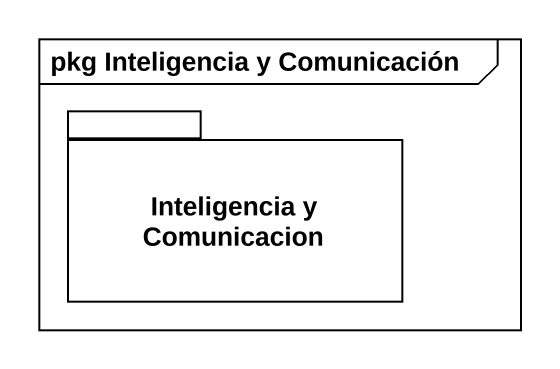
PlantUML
@startuml
mainframe pkg Inteligencia y Comunicación
package "Inteligencia y Comunicacion" as Inteligencia_y_Comunicacion {
}
@enduml
